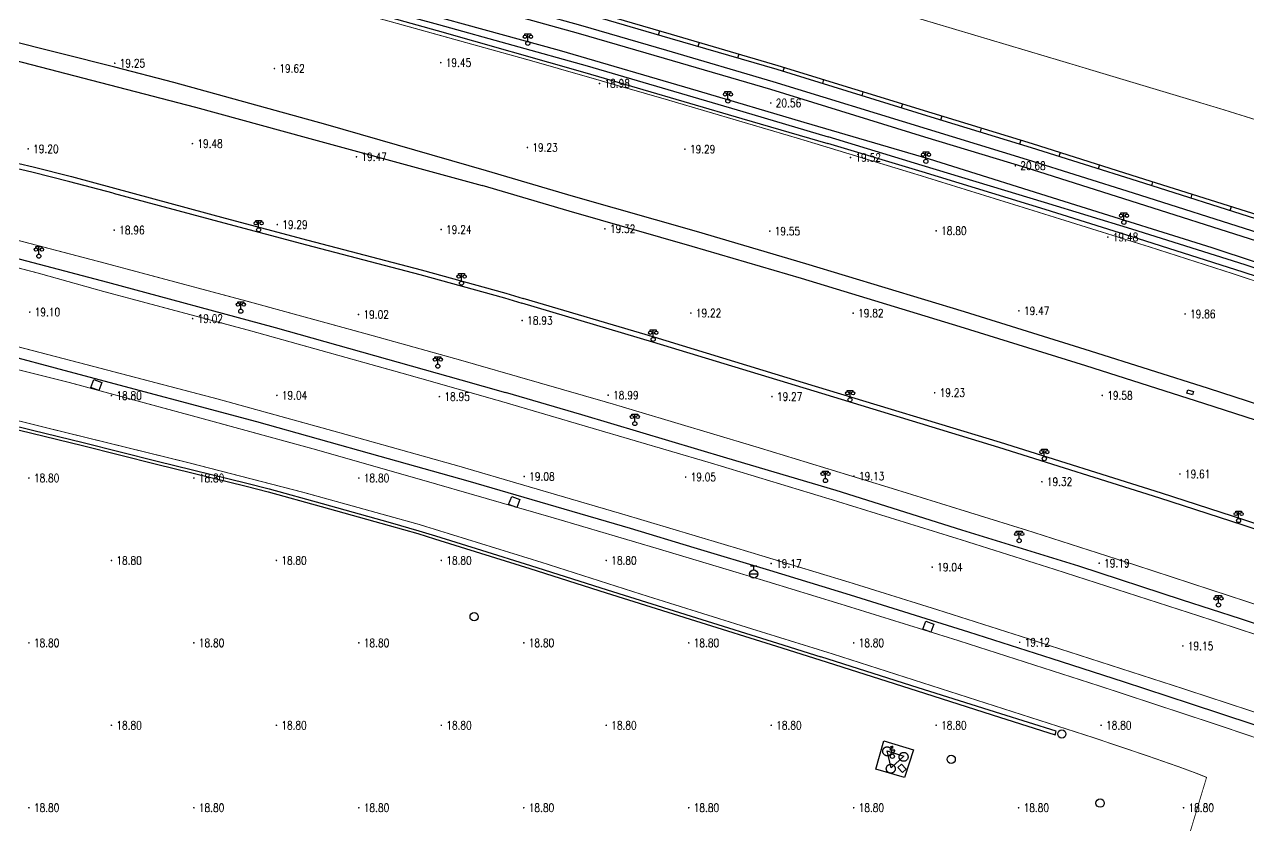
# Model space of a CAD drawing. Extents: x 404846 to 408477, y 3390929 to 3392894.
# Drawn here: x 406710.8 to 406859.2, y 3392052.2 to 3392149.4 of the extents above; entities that cross this region are included whole.
import ezdxf
from ezdxf.enums import TextEntityAlignment as Align

# ---------------------------------------------------------------- set-up
doc = ezdxf.new("R2010")
doc.units = 0
doc.header["$LTSCALE"] = 0.5
doc.layers.get('0').update_dxf_attribs({"linetype": 'CONTINUOUS'})
for name, color, linetype in [('DLDW', 11, 'CONTINUOUS'), ('DLSS', 4, 'CONTINUOUS'), ('DMTZ', 3, 'CONTINUOUS'), ('FZTZ', 7, 'CONTINUOUS'), ('GCD', 1, 'CONTINUOUS'), ('GXYZ', 2, 'CONTINUOUS'), ('JMD', 6, 'CONTINUOUS'), ('SXSS', 5, 'CONTINUOUS'), ('ZBTZ', 3, 'CONTINUOUS')]:
    doc.layers.add(name, color=color, linetype=linetype)
doc.styles.add('HZ', font='rs.shx', dxfattribs={"width": 0.8, "bigfont": 'hztxt.shx'})
doc.linetypes.add('10422', pattern='A,0.75,[150,AAA.SHX,S=0.5,R=0,X=0,Y=0.5],1.5,[177,AAA.SHX,S=1,R=0,X=0,Y=0.4],0.75', length=3)
doc.linetypes.add('1161', pattern='A,0,[149,AAA.SHX,S=0.15,R=0,X=0,Y=0],-1.6', length=1.6)
doc.linetypes.add('444', pattern='A,4.5,[145,AAA.SHX,S=1,R=0,X=0,Y=1],4.5,-0.5,[146,AAA.SHX,S=1,R=0,X=0,Y=0],-0.5', length=10)
doc.linetypes.add('732', pattern='A,9,-0.5,[162,AAA.SHX,S=1,R=0,X=0,Y=0],-0.5', length=10)

# ---------------------------------------------------------------- blocks, each defined once
blk = doc.blocks.new('gc097')
for p, q in [((-0.7, 2), (-0.7, 2.3)), ((-0.7, 2.3), (0.7, 2.3)), ((0, 0.5), (0, 2.3)), ((0.7, 2.3), (0.7, 2))]:
    blk.add_line(p, q)
for centre, radius in [((-0.7, 1.6), 0.4), ((0, 0), 0.5), ((0.73, 1.6), 0.4)]:
    blk.add_circle(centre, radius)
blk = doc.blocks.new('GC200')
at = {"linetype": 'Continuous', "const_width": 0.2, "flags": 128}
blk.add_lwpolyline([(-0.1, 0, 1), (0.1, 0, 1)], format="xyb", close=True, dxfattribs=at)
blk = doc.blocks.new('gc188')
blk.add_circle((0, 0), 1)
blk = doc.blocks.new('gc133')
for p, q in [((-1, 0), (1, 0)), ((-0.8, 2), (0.8, 2)), ((0, 1), (0, 2))]:
    blk.add_line(p, q)
blk.add_circle((0, 0), 1)
blk = doc.blocks.new('gc132')
at = {"linetype": 'Continuous'}
for points in [[(0, 2.5), (-0.58, 1.5)], [(0.58, 1.5), (-0.58, 1.5)], [(0, 2.5), (-0.52, 2.2)], [(0, 2.5), (0, 1.9)], [(0.58, 1.5), (0, 0.5)]]:
    blk.add_lwpolyline(points, dxfattribs=at)
blk.add_circle((0, 0), 0.5, dxfattribs=at)

msp = doc.modelspace()

# ---------------------------------------------------------------- linework, layer by layer
at = {"layer": 'DLDW', "linetype": 'Continuous', "elevation": 19.424, "flags": 128}
msp.add_lwpolyline([(406815.429, 3392061.284), (406817.433, 3392060.655), (406815.888, 3392059.222), (406815.429, 3392061.284)], close=True, dxfattribs=at)
at = {"layer": 'DLSS', "linetype": 'Continuous', "const_width": 0.1, "flags": 128}
for points, elevation in [([(406865.844, 3392116.363), (406857.03, 3392119.268), (406847.275, 3392122.405), (406832.809, 3392126.925), (406819.432, 3392131.079), (406804.947, 3392135.487), (406788.508, 3392140.343), (406772.176, 3392145.03), (406755.076, 3392149.786), (406732.487, 3392155.905)], 19.48), ([(406720.381, 3392117.019), (406712.485, 3392119.235), (406698.541, 3392122.882), (406686.781, 3392125.853), (406675.357, 3392128.579), (406665.443, 3392130.628), (406654.498, 3392132.709)], 19.072), ([(406695.837, 3392126.868), (406708.618, 3392123.584), (406720.287, 3392120.522)], 18.858), ([(406718.051, 3392108.212), (406709.873, 3392110.346), (406696.334, 3392113.921), (406684.678, 3392116.923), (406673.191, 3392119.582), (406663.673, 3392121.635), (406652.953, 3392123.613)], 19.072), ([(406720.287, 3392120.522), (406737.848, 3392115.82), (406752.691, 3392111.749), (406763.496, 3392108.736), (406782.043, 3392103.393), (406799.567, 3392098.148), (406815.951, 3392093.137), (406832.741, 3392087.924), (406845.248, 3392083.906), (406858.641, 3392079.519), (406874.206, 3392074.411)], 19.097), ([(406868.726, 3392072.563), (406853.606, 3392077.525), (406835.558, 3392083.349), (406824.507, 3392086.85), (406808.586, 3392091.788), (406794.225, 3392096.147), (406779.459, 3392100.485), (406768.644, 3392103.673), (406757.385, 3392106.878), (406738.088, 3392112.281), (406720.381, 3392117.019)], 19.009), ([(406684.651, 3392113.973), (406697.302, 3392110.698), (406716.164, 3392105.994)], 18.834), ([(406683.151, 3392107.965), (406695.754, 3392104.876), (406714.636, 3392100.191)], 18.834), ([(406718.051, 3392108.212), (406734.229, 3392103.972), (406748.717, 3392099.963), (406763.372, 3392095.853), (406770.665, 3392093.711), (406783.719, 3392089.888), (406797.569, 3392085.749), (406810.865, 3392081.723), (406821.554, 3392078.385), (406832.799, 3392074.798), (406850.825, 3392068.98), (406865.886, 3392064.038)], 19.05), ([(406716.164, 3392105.994), (406732.175, 3392101.651), (406746.026, 3392097.858), (406760.165, 3392093.816), (406775.232, 3392089.465), (406787.745, 3392085.764), (406800.752, 3392081.856), (406810.144, 3392078.976)], 18.721), ([(406714.636, 3392100.191), (406730.672, 3392096.246), (406744.581, 3392092.655), (406758.615, 3392088.761), (406773.548, 3392084.138), (406786.079, 3392080.127), (406798.94, 3392076.098), (406808.696, 3392073.073)], 18.683), ([(406810.144, 3392078.976), (406823.747, 3392074.749), (406841.302, 3392069.104), (406855.674, 3392064.365), (406867.833, 3392060.241), (406875.53, 3392057.681)], 18.923), ([(406840.454, 3392011.938), (406844.727, 3392026.248), (406850.511, 3392045.995), (406854.147, 3392058.062), (406852.872, 3392058.574), (406850.753, 3392059.355), (406847.022, 3392060.657), (406840.348, 3392062.908), (406808.696, 3392073.073)], 18.664)]:
    msp.add_lwpolyline(points, dxfattribs=dict(at, elevation=elevation))
at = {"layer": 'DMTZ', "linetype": '10422', "flags": 128}
for points, elevation in [([(406792.529, 3392141.298), (406775.691, 3392146.24), (406750.348, 3392153.232), (406733.599, 3392157.703)], 20.291), ([(406860.071, 3392120.567), (406854.841, 3392122.297), (406838.285, 3392127.474), (406820.537, 3392133.044), (406805.362, 3392137.496), (406792.529, 3392141.298)], 20.587)]:
    msp.add_lwpolyline(points, dxfattribs=dict(at, elevation=elevation))
for points, elevation in [([(406815.265, 3392061.743), (406815.311, 3392061.754), (406815.358, 3392061.761), (406815.405, 3392061.764), (406815.452, 3392061.763), (406815.499, 3392061.758), (406815.546, 3392061.749), (406815.591, 3392061.736), (406815.635, 3392061.719), (406815.678, 3392061.698), (406815.718, 3392061.673), (406815.756, 3392061.645), (406815.792, 3392061.614), (406815.825, 3392061.58), (406815.855, 3392061.543), (406815.881, 3392061.504), (406815.904, 3392061.462), (406815.923, 3392061.419), (406815.938, 3392061.374), (406815.949, 3392061.328), (406815.957, 3392061.281), (406815.96, 3392061.234), (406815.959, 3392061.187), (406815.954, 3392061.139), (406815.944, 3392061.093), (406815.931, 3392061.048), (406815.914, 3392061.003), (406815.893, 3392060.961), (406815.869, 3392060.92), (406815.841, 3392060.882), (406815.809, 3392060.847), (406815.775, 3392060.814), (406815.738, 3392060.784), (406815.699, 3392060.758), (406815.657, 3392060.735), (406815.614, 3392060.716), (406815.569, 3392060.701), (406815.523, 3392060.689), (406815.477, 3392060.682), (406815.429, 3392060.679), (406815.382, 3392060.68), (406815.335, 3392060.685), (406815.288, 3392060.694), (406815.243, 3392060.708), (406815.199, 3392060.725), (406815.156, 3392060.746), (406815.116, 3392060.77), (406815.078, 3392060.798), (406815.042, 3392060.829), (406815.009, 3392060.863), (406814.98, 3392060.9), (406814.953, 3392060.94), (406814.93, 3392060.981), (406814.911, 3392061.025), (406814.896, 3392061.069), (406814.885, 3392061.115), (406814.878, 3392061.162), (406814.874, 3392061.209), (406814.875, 3392061.257), (406814.881, 3392061.304), (406814.89, 3392061.35), (406814.903, 3392061.396), (406814.92, 3392061.44), (406814.941, 3392061.482), (406814.966, 3392061.523), (406814.993, 3392061.561), (406815.025, 3392061.597), (406815.059, 3392061.629), (406815.096, 3392061.659), (406815.135, 3392061.685), (406815.177, 3392061.708), (406815.22, 3392061.727), (406815.265, 3392061.743)], 19.36), ([(406817.257, 3392061.072), (406817.303, 3392061.084), (406817.35, 3392061.091), (406817.397, 3392061.094), (406817.444, 3392061.093), (406817.491, 3392061.088), (406817.538, 3392061.079), (406817.583, 3392061.065), (406817.627, 3392061.048), (406817.67, 3392061.027), (406817.71, 3392061.003), (406817.749, 3392060.975), (406817.784, 3392060.944), (406817.817, 3392060.91), (406817.847, 3392060.873), (406817.873, 3392060.833), (406817.896, 3392060.792), (406817.915, 3392060.748), (406817.93, 3392060.704), (406817.942, 3392060.658), (406817.949, 3392060.611), (406817.952, 3392060.564), (406817.951, 3392060.516), (406817.946, 3392060.469), (406817.937, 3392060.423), (406817.923, 3392060.377), (406817.906, 3392060.333), (406817.885, 3392060.291), (406817.861, 3392060.25), (406817.833, 3392060.212), (406817.802, 3392060.176), (406817.767, 3392060.144), (406817.731, 3392060.114), (406817.691, 3392060.088), (406817.65, 3392060.065), (406817.606, 3392060.046), (406817.562, 3392060.03), (406817.516, 3392060.019), (406817.469, 3392060.012), (406817.421, 3392060.009), (406817.374, 3392060.01), (406817.327, 3392060.015), (406817.281, 3392060.024), (406817.235, 3392060.037), (406817.191, 3392060.054), (406817.149, 3392060.075), (406817.108, 3392060.1), (406817.07, 3392060.128), (406817.034, 3392060.159), (406817.001, 3392060.193), (406816.972, 3392060.23), (406816.945, 3392060.269), (406816.923, 3392060.311), (406816.904, 3392060.354), (406816.888, 3392060.399), (406816.877, 3392060.445), (406816.87, 3392060.492), (406816.867, 3392060.539), (406816.868, 3392060.586), (406816.873, 3392060.634), (406816.882, 3392060.68), (406816.895, 3392060.725), (406816.912, 3392060.77), (406816.933, 3392060.812), (406816.958, 3392060.853), (406816.986, 3392060.891), (406817.017, 3392060.926), (406817.051, 3392060.959), (406817.088, 3392060.989), (406817.127, 3392061.015), (406817.169, 3392061.038), (406817.212, 3392061.057), (406817.257, 3392061.072)], 19.421), ([(406815.702, 3392059.637), (406815.748, 3392059.648), (406815.795, 3392059.655), (406815.842, 3392059.659), (406815.89, 3392059.658), (406815.937, 3392059.652), (406815.983, 3392059.643), (406816.029, 3392059.63), (406816.073, 3392059.613), (406816.115, 3392059.592), (406816.156, 3392059.567), (406816.194, 3392059.539), (406816.23, 3392059.508), (406816.262, 3392059.474), (406816.292, 3392059.437), (406816.318, 3392059.398), (406816.341, 3392059.356), (406816.36, 3392059.313), (406816.376, 3392059.268), (406816.387, 3392059.222), (406816.394, 3392059.175), (406816.397, 3392059.128), (406816.396, 3392059.081), (406816.391, 3392059.034), (406816.382, 3392058.987), (406816.369, 3392058.942), (406816.352, 3392058.898), (406816.331, 3392058.855), (406816.306, 3392058.815), (406816.278, 3392058.776), (406816.247, 3392058.741), (406816.213, 3392058.708), (406816.176, 3392058.678), (406816.136, 3392058.652), (406816.095, 3392058.629), (406816.052, 3392058.61), (406816.007, 3392058.595), (406815.961, 3392058.584), (406815.914, 3392058.576), (406815.867, 3392058.573), (406815.819, 3392058.574), (406815.772, 3392058.579), (406815.726, 3392058.589), (406815.68, 3392058.602), (406815.636, 3392058.619), (406815.594, 3392058.64), (406815.553, 3392058.664), (406815.515, 3392058.692), (406815.48, 3392058.724), (406815.447, 3392058.758), (406815.417, 3392058.795), (406815.391, 3392058.834), (406815.368, 3392058.875), (406815.349, 3392058.919), (406815.334, 3392058.964), (406815.322, 3392059.01), (406815.315, 3392059.056), (406815.312, 3392059.104), (406815.313, 3392059.151), (406815.318, 3392059.198), (406815.327, 3392059.245), (406815.34, 3392059.29), (406815.358, 3392059.334), (406815.379, 3392059.377), (406815.403, 3392059.417), (406815.431, 3392059.455), (406815.462, 3392059.491), (406815.496, 3392059.524), (406815.533, 3392059.553), (406815.573, 3392059.58), (406815.614, 3392059.603), (406815.657, 3392059.622), (406815.702, 3392059.637)], 19.502)]:
    msp.add_lwpolyline(points, close=True, dxfattribs=dict(at, elevation=elevation))
at = {"layer": 'FZTZ', "linetype": 'Continuous', "flags": 128}
for points, elevation in [([(406719.835, 3392105.002), (406718.856, 3392105.376), (406719.225, 3392106.342), (406720.204, 3392105.968), (406719.835, 3392105.002)], 18.983), ([(406852.448, 3392104.461), (406851.742, 3392104.68), (406851.871, 3392105.097), (406852.577, 3392104.878), (406852.448, 3392104.461)], 21.193), ([(406770.5, 3392090.813), (406769.52, 3392091.187), (406769.89, 3392092.153), (406770.869, 3392091.779), (406770.5, 3392090.813)], 18.983), ([(406820.724, 3392075.665), (406819.745, 3392076.04), (406820.114, 3392077.006), (406821.093, 3392076.632), (406820.724, 3392075.665)], 18.997), ([(406817.164, 3392059.684), (406817.726, 3392059.07), (406817.281, 3392058.662), (406816.719, 3392059.276), (406817.164, 3392059.684)], 20.809)]:
    msp.add_lwpolyline(points, close=True, dxfattribs=dict(at, elevation=elevation))
at = {"layer": 'GXYZ', "linetype": '732', "flags": 128}
for points, elevation in [([(406845.294, 3392128.924), (406832.445, 3392132.988), (406820.294, 3392136.7), (406801.612, 3392142.461), (406788.699, 3392146.238), (406778.282, 3392149.279), (406763.37, 3392153.443), (406734.338, 3392161.185)], 20.937), ([(406950.716, 3392092.108), (406937.276, 3392096.922), (406915.702, 3392104.489), (406894.797, 3392111.599), (406875.782, 3392118.061), (406860.231, 3392123.125), (406844.991, 3392127.971), (406832.148, 3392132.033), (406820.001, 3392135.744), (406801.331, 3392141.502), (406788.418, 3392145.278), (406778.007, 3392148.317), (406763.104, 3392152.479), (406734.046, 3392160.113)], 20.939), ([(406951.053, 3392093.049), (406937.611, 3392097.864), (406916.029, 3392105.434), (406895.119, 3392112.546), (406876.097, 3392119.01), (406860.537, 3392124.077), (406845.294, 3392128.924)], 20.941)]:
    msp.add_lwpolyline(points, dxfattribs=dict(at, elevation=elevation))
at = {"layer": 'JMD', "linetype": '444', "flags": 128}
for points, elevation in [([(406717.434, 3392106.958), (406706.527, 3392109.841), (406689.174, 3392114.428), (406677.714, 3392117.265), (406662.289, 3392120.491), (406650.681, 3392122.793)], 21.995), ([(406810.965, 3392080.153), (406801.18, 3392083.157), (406792.028, 3392085.919), (406784.305, 3392088.242), (406775.269, 3392090.868), (406764.596, 3392093.984), (406753.942, 3392096.992), (406738.993, 3392101.186), (406717.434, 3392106.958)], 21.881), ([(406871.398, 3392060.608), (406867.286, 3392061.995), (406859.795, 3392064.48), (406852.198, 3392067.003), (406844.092, 3392069.672), (406835.423, 3392072.441), (406825.332, 3392075.666), (406810.965, 3392080.153)], 21.962)]:
    msp.add_lwpolyline(points, dxfattribs=dict(at, elevation=elevation))
at = {"layer": 'SXSS', "linetype": 'Continuous'}
for p, q in [((406787.811, 3392148.601), (406787.671, 3392148.121)), ((406792.611, 3392147.202), (406792.471, 3392146.722)), ((406797.412, 3392145.803), (406797.272, 3392145.323)), ((406802.928, 3392144.184), (406802.781, 3392143.706)), ((406807.706, 3392142.71), (406807.559, 3392142.233)), ((406812.484, 3392141.237), (406812.337, 3392140.759)), ((406817.262, 3392139.763), (406817.115, 3392139.285)), ((406822.041, 3392138.293), (406821.895, 3392137.814)), ((406826.823, 3392136.832), (406826.677, 3392136.354)), ((406831.605, 3392135.371), (406831.459, 3392134.893)), ((406836.376, 3392133.877), (406836.225, 3392133.4)), ((406841.143, 3392132.368), (406840.992, 3392131.891)), ((406847.604, 3392130.32), (406847.453, 3392129.844)), ((406852.369, 3392128.805), (406852.218, 3392128.329)), ((406857.134, 3392127.29), (406856.982, 3392126.813))]:
    msp.add_line(p, q, dxfattribs=at)
at = {"layer": 'SXSS', "linetype": '10422', "flags": 128}
for points, elevation in [([(406802.072, 3392143.925), (406789.124, 3392147.697), (406778.7, 3392150.741), (406763.775, 3392154.909), (406747.205, 3392159.429), (406735.859, 3392162.569)], 23.052), ([(406845.759, 3392130.382), (406832.901, 3392134.453), (406820.744, 3392138.166), (406802.065, 3392143.927)], 23.12), ([(406951.584, 3392094.474), (406938.123, 3392099.307), (406916.529, 3392106.881), (406895.611, 3392113.995), (406876.58, 3392120.463), (406861.006, 3392125.534), (406845.758, 3392130.383)], 23.277)]:
    msp.add_lwpolyline(points, dxfattribs=dict(at, elevation=elevation))
at = {"layer": 'SXSS', "color": 7, "linetype": 'Continuous', "flags": 128}
for points, elevation in [([(406802.212, 3392144.405), (406789.264, 3392148.177), (406778.837, 3392151.222), (406763.908, 3392155.391), (406747.337, 3392159.911), (406735.992, 3392163.051)], 23.052), ([(406845.91, 3392130.859), (406833.049, 3392134.93), (406820.891, 3392138.644), (406802.212, 3392144.405)], 23.12), ([(406951.753, 3392094.945), (406938.29, 3392099.778), (406916.692, 3392107.354), (406895.772, 3392114.468), (406876.738, 3392120.937), (406861.159, 3392126.01), (406845.91, 3392130.859)], 23.277)]:
    msp.add_lwpolyline(points, dxfattribs=dict(at, elevation=elevation))
at = {"layer": 'SXSS', "linetype": 'Continuous', "flags": 128}
for points, elevation in [([(406732.41, 3392156.611), (406742.439, 3392153.855), (406760.836, 3392148.676), (406778.774, 3392143.596), (406797.808, 3392138.004), (406808.232, 3392134.976)], 19.054), ([(406732.582, 3392157.269), (406742.54, 3392154.462), (406761.002, 3392149.401), (406779.036, 3392144.394), (406797.899, 3392138.826), (406808.277, 3392135.757)], 19.119), ([(406858.822, 3392120.238), (406845.063, 3392124.561), (406834.494, 3392127.819), (406819.658, 3392132.303), (406808.277, 3392135.757)], 19.473), ([(406858.572, 3392119.367), (406845.016, 3392123.684), (406834.567, 3392126.966), (406819.672, 3392131.513), (406808.232, 3392134.976)], 19.397), ([(406935.989, 3392093.105), (406926.925, 3392096.335), (406910.636, 3392102.05), (406896.299, 3392106.994), (406883.057, 3392111.4), (406870.222, 3392115.571), (406858.572, 3392119.367)], 19.577), ([(406936.228, 3392093.775), (406927.162, 3392097.005), (406910.87, 3392102.722), (406896.527, 3392107.668), (406883.28, 3392112.076), (406870.4, 3392116.388), (406858.822, 3392120.238)], 19.587), ([(406636.652, 3392116.679), (406641.487, 3392116.116), (406651.213, 3392114.342), (406662.634, 3392111.709), (406685.943, 3392106.084), (406711.693, 3392099.836)], 18.628), ([(406636.704, 3392117.174), (406641.511, 3392116.622), (406651.305, 3392114.786), (406662.738, 3392112.149), (406686.05, 3392106.524), (406711.784, 3392100.203)], 18.628), ([(406711.693, 3392099.836), (406717.856, 3392098.317), (406726.822, 3392096.05), (406737.679, 3392093.395), (406740.38, 3392092.7), (406746.804, 3392090.917), (406755.038, 3392088.601), (406758.505, 3392087.63), (406760.545, 3392086.996), (406766.111, 3392085.263), (406772.075, 3392083.414), (406781.363, 3392080.46), (406792.176, 3392077.044), (406801.986, 3392073.988), (406807.253, 3392072.319)], 18.49), ([(406711.784, 3392100.203), (406717.948, 3392098.684), (406726.914, 3392096.418), (406737.771, 3392093.762), (406740.478, 3392093.066), (406746.906, 3392091.282), (406755.14, 3392088.965), (406758.612, 3392087.993), (406760.658, 3392087.358), (406766.223, 3392085.625), (406772.188, 3392083.776), (406781.477, 3392080.821), (406792.29, 3392077.405), (406802.1, 3392074.349), (406807.368, 3392072.68)], 18.49), ([(406807.253, 3392072.319), (406819.057, 3392068.545), (406829.047, 3392065.361), (406835.795, 3392063.242), (406835.927, 3392063.659), (406829.179, 3392065.779), (406819.17, 3392068.942), (406807.368, 3392072.68)], 18.607)]:
    msp.add_lwpolyline(points, dxfattribs=dict(at, elevation=elevation))
at = {"layer": 'SXSS', "linetype": 'Continuous', "const_width": 0.1, "elevation": 15.463, "flags": 128}
msp.add_lwpolyline([(406956.063, 3392105.06), (406937.289, 3392111.862), (406913.108, 3392120.709), (406880.539, 3392131.458), (406855.992, 3392139.13), (406837.774, 3392144.603), (406810.812, 3392152.646)], dxfattribs=at)
at = {"layer": 'ZBTZ', "linetype": '1161', "flags": 128}
for points, elevation in [([(406728.926, 3392142.346), (406721.753, 3392144.226), (406701.625, 3392149.287)], 19.215), ([(406701.178, 3392147.275), (406731.565, 3392139.387)], 19.447), ([(406721.568, 3392128.942), (406716.333, 3392130.311), (406711.701, 3392131.467), (406703.005, 3392133.512), (406691.358, 3392136.264), (406685.711, 3392137.56), (406676.835, 3392139.447), (406668.81, 3392141.144), (406668.949, 3392141.802), (406676.975, 3392140.104), (406685.856, 3392138.217), (406691.51, 3392136.918), (406703.159, 3392134.166), (406711.859, 3392132.12), (406716.504, 3392130.962), (406721.726, 3392129.529)], 19.324), ([(406766.856, 3392131.665), (406747.347, 3392137.265), (406728.926, 3392142.346)], 18.961), ([(406610.19, 3392140.791), (406614.221, 3392139.928), (406617.403, 3392139.478), (406631.088, 3392137.517), (406648.772, 3392134.83), (406654.679, 3392133.844), (406658.823, 3392133.004), (406667.831, 3392131.275), (406678.206, 3392128.978), (406685.352, 3392127.325), (406703.504, 3392122.72), (406720.887, 3392118.13)], 19.109), ([(406731.565, 3392139.387), (406744.973, 3392135.672), (406766.327, 3392129.873)], 19.187), ([(406854.37, 3392105.223), (406840.065, 3392109.762), (406824.802, 3392114.524), (406805.548, 3392120.376), (406792.314, 3392124.274), (406777.388, 3392128.554), (406766.856, 3392131.665)], 19.458), ([(406721.726, 3392129.529), (406735.13, 3392125.909), (406745.16, 3392123.245), (406758.903, 3392119.644), (406769.178, 3392116.82), (406771.279, 3392116.166)], 19.198), ([(406853.793, 3392103.438), (406839.503, 3392107.98), (406824.252, 3392112.739), (406805.013, 3392118.587), (406791.793, 3392122.48), (406776.866, 3392126.76), (406766.327, 3392129.873)], 19.458), ([(406721.568, 3392128.942), (406734.973, 3392125.321), (406745.004, 3392122.657), (406758.745, 3392119.057), (406769.006, 3392116.236), (406771.104, 3392115.577)], 19.198), ([(406720.887, 3392118.13), (406741.205, 3392112.655), (406763.704, 3392106.274), (406769.14, 3392104.747)], 19.01), ([(406848.662, 3392092.546), (406829.156, 3392098.676), (406806.744, 3392105.489), (406787.163, 3392111.468), (406771.279, 3392116.166)], 19.379), ([(406848.467, 3392091.947), (406828.975, 3392098.089), (406806.565, 3392104.901), (406786.986, 3392110.88), (406771.104, 3392115.577)], 19.379), ([(406851.234, 3392079.558), (406838.647, 3392083.676), (406824.489, 3392088.046), (406809.221, 3392092.85), (406795.972, 3392096.803), (406778.393, 3392102.031), (406769.14, 3392104.747)], 19.189), ([(406939.074, 3392076.24), (406929.094, 3392079.726), (406914.037, 3392085.115), (406899.533, 3392090.135), (406883.86, 3392095.484), (406867.058, 3392101.118), (406854.37, 3392105.223)], 19.877), ([(406938.416, 3392074.425), (406928.468, 3392077.957), (406913.414, 3392083.345), (406898.923, 3392088.361), (406883.259, 3392093.707), (406866.471, 3392099.336), (406853.793, 3392103.438)], 19.858), ([(406913.81, 3392070.482), (406906.621, 3392073.041), (406899.823, 3392075.394), (406884.676, 3392080.606), (406872.872, 3392084.595), (406858.78, 3392089.25), (406848.662, 3392092.546)], 19.537), ([(406913.601, 3392069.895), (406906.412, 3392072.447), (406899.618, 3392074.798), (406884.473, 3392080.01), (406872.673, 3392083.998), (406858.584, 3392088.651), (406848.467, 3392091.947)], 19.537), ([(406924.112, 3392054.651), (406916.231, 3392057.437), (406906.106, 3392061.024), (406893.1, 3392065.549), (406879.242, 3392070.251), (406870.175, 3392073.354), (406870.346, 3392073.78), (406868.706, 3392074.327), (406868.557, 3392073.873), (406858.244, 3392077.298), (406851.234, 3392079.558)], 19.111)]:
    msp.add_lwpolyline(points, dxfattribs=dict(at, elevation=elevation))
at = {"layer": 'ZBTZ', "linetype": '1161', "elevation": 18.989, "flags": 128}
msp.add_lwpolyline([(406817.522, 3392058.03), (406814.038, 3392059.066), (406815.031, 3392062.491), (406818.629, 3392061.389), (406817.522, 3392058.03)], close=True, dxfattribs=at)

# ---------------------------------------------------------------- block references
at = {"layer": 'DLDW', "linetype": 'Continuous', "xscale": 0.5, "yscale": 0.5}
for name, p in [('gc097', (406771.848, 3392147.122, 19.121)), ('gc097', (406796.104, 3392140.12, 19.023)), ('gc097', (406820.112, 3392132.807, 19.777)), ('gc097', (406844.119, 3392125.398, 19.977)), ('gc097', (406739.208, 3392124.488, 19.246)), ('gc097', (406712.556, 3392121.299, 19.079)), ('gc097', (406763.808, 3392118.024, 19.124)), ('gc097', (406737.043, 3392114.617, 19.053)), ('gc097', (406787.046, 3392111.195, 19.197)), ('gc097', (406760.933, 3392107.949, 18.891)), ('gc097', (406810.918, 3392103.868, 19.357)), ('gc097', (406784.819, 3392100.985, 19.013)), ('gc097', (406834.469, 3392096.733, 19.409)), ('gc097', (406807.932, 3392094.072, 19.12)), ('gc097', (406858.026, 3392089.216, 19.484)), ('gc097', (406831.426, 3392086.787, 19.081)), ('gc097', (406855.588, 3392078.969, 19.113)), ('gc132', (406816.045, 3392060.611))]:
    msp.add_blockref(name, p, dxfattribs=at)
at = {"layer": 'GCD', "linetype": 'Continuous'}
ref = msp.add_blockref('GC200', (406721.761, 3392144.701, 19.251), dxfattribs=dict(at, xscale=0.5, yscale=0.5, zscale=0.5))
ref.add_attrib('height', '19.25', dxfattribs={"linetype": 'Continuous', "height": 1, "style": 'HZ', "width": 0.8}).set_placement((406722.361, 3392144.701, 19.251), align=Align.MIDDLE_LEFT)
ref = msp.add_blockref('GC200', (406741.115, 3392144.059, 19.621), dxfattribs=dict(at, xscale=0.5, yscale=0.5, zscale=0.5))
ref.add_attrib('height', '19.62', dxfattribs={"linetype": 'Continuous', "height": 1, "style": 'HZ', "width": 0.8}).set_placement((406741.715, 3392144.059, 19.621), align=Align.MIDDLE_LEFT)
ref = msp.add_blockref('GC200', (406761.295, 3392144.774, 19.45), dxfattribs=dict(at, xscale=0.5, yscale=0.5, zscale=0.5))
ref.add_attrib('height', '19.45', dxfattribs={"linetype": 'Continuous', "height": 1, "style": 'HZ', "width": 0.8}).set_placement((406761.895, 3392144.774, 19.45), align=Align.MIDDLE_LEFT)
ref = msp.add_blockref('GC200', (406780.539, 3392142.252, 18.975), dxfattribs=dict(at, xscale=0.5, yscale=0.5, zscale=0.5))
ref.add_attrib('height', '18.98', dxfattribs={"linetype": 'Continuous', "height": 1, "style": 'HZ', "width": 0.8}).set_placement((406781.139, 3392142.252, 18.975), align=Align.MIDDLE_LEFT)
ref = msp.add_blockref('GC200', (406801.307, 3392139.877, 20.557), dxfattribs=dict(at, xscale=0.5, yscale=0.5, zscale=0.5))
ref.add_attrib('height', '20.56', dxfattribs={"linetype": 'Continuous', "height": 1, "style": 'HZ', "width": 0.8}).set_placement((406801.907, 3392139.877, 20.557), align=Align.MIDDLE_LEFT)
ref = msp.add_blockref('GC200', (406731.176, 3392134.948, 19.483), dxfattribs=dict(at, xscale=0.5, yscale=0.5, zscale=0.5))
ref.add_attrib('height', '19.48', dxfattribs={"linetype": 'Continuous', "height": 1, "style": 'HZ', "width": 0.8}).set_placement((406731.776, 3392134.948, 19.483), align=Align.MIDDLE_LEFT)
ref = msp.add_blockref('GC200', (406711.267, 3392134.308, 19.195), dxfattribs=dict(at, xscale=0.5, yscale=0.5, zscale=0.5))
ref.add_attrib('height', '19.20', dxfattribs={"linetype": 'Continuous', "height": 1, "style": 'HZ', "width": 0.8}).set_placement((406711.867, 3392134.308, 19.195), align=Align.MIDDLE_LEFT)
ref = msp.add_blockref('GC200', (406751.063, 3392133.347, 19.467), dxfattribs=dict(at, xscale=0.5, yscale=0.5, zscale=0.5))
ref.add_attrib('height', '19.47', dxfattribs={"linetype": 'Continuous', "height": 1, "style": 'HZ', "width": 0.8}).set_placement((406751.663, 3392133.347, 19.467), align=Align.MIDDLE_LEFT)
ref = msp.add_blockref('GC200', (406771.791, 3392134.479, 19.233), dxfattribs=dict(at, xscale=0.5, yscale=0.5, zscale=0.5))
ref.add_attrib('height', '19.23', dxfattribs={"linetype": 'Continuous', "height": 1, "style": 'HZ', "width": 0.8}).set_placement((406772.391, 3392134.479, 19.233), align=Align.MIDDLE_LEFT)
ref = msp.add_blockref('GC200', (406790.898, 3392134.277, 19.286), dxfattribs=dict(at, xscale=0.5, yscale=0.5, zscale=0.5))
ref.add_attrib('height', '19.29', dxfattribs={"linetype": 'Continuous', "height": 1, "style": 'HZ', "width": 0.8}).set_placement((406791.498, 3392134.277, 19.286), align=Align.MIDDLE_LEFT)
ref = msp.add_blockref('GC200', (406810.973, 3392133.264, 19.515), dxfattribs=dict(at, xscale=0.5, yscale=0.5, zscale=0.5))
ref.add_attrib('height', '19.52', dxfattribs={"linetype": 'Continuous', "height": 1, "style": 'HZ', "width": 0.8}).set_placement((406811.573, 3392133.264, 19.515), align=Align.MIDDLE_LEFT)
ref = msp.add_blockref('GC200', (406830.957, 3392132.261, 20.681), dxfattribs=dict(at, xscale=0.5, yscale=0.5, zscale=0.5))
ref.add_attrib('height', '20.68', dxfattribs={"linetype": 'Continuous', "height": 1, "style": 'HZ', "width": 0.8}).set_placement((406831.557, 3392132.261, 20.681), align=Align.MIDDLE_LEFT)
ref = msp.add_blockref('GC200', (406721.697, 3392124.458, 18.955), dxfattribs=dict(at, xscale=0.5, yscale=0.5, zscale=0.5))
ref.add_attrib('height', '18.96', dxfattribs={"linetype": 'Continuous', "height": 1, "style": 'HZ', "width": 0.8}).set_placement((406722.297, 3392124.458, 18.955), align=Align.MIDDLE_LEFT)
ref = msp.add_blockref('GC200', (406741.47, 3392125.126, 19.294), dxfattribs=dict(at, xscale=0.5, yscale=0.5, zscale=0.5))
ref.add_attrib('height', '19.29', dxfattribs={"linetype": 'Continuous', "height": 1, "style": 'HZ', "width": 0.8}).set_placement((406742.07, 3392125.126, 19.294), align=Align.MIDDLE_LEFT)
ref = msp.add_blockref('GC200', (406761.334, 3392124.523, 19.24), dxfattribs=dict(at, xscale=0.5, yscale=0.5, zscale=0.5))
ref.add_attrib('height', '19.24', dxfattribs={"linetype": 'Continuous', "height": 1, "style": 'HZ', "width": 0.8}).set_placement((406761.934, 3392124.523, 19.24), align=Align.MIDDLE_LEFT)
ref = msp.add_blockref('GC200', (406781.198, 3392124.613, 19.317), dxfattribs=dict(at, xscale=0.5, yscale=0.5, zscale=0.5))
ref.add_attrib('height', '19.32', dxfattribs={"linetype": 'Continuous', "height": 1, "style": 'HZ', "width": 0.8}).set_placement((406781.798, 3392124.613, 19.317), align=Align.MIDDLE_LEFT)
ref = msp.add_blockref('GC200', (406801.179, 3392124.331, 19.55), dxfattribs=dict(at, xscale=0.5, yscale=0.5, zscale=0.5))
ref.add_attrib('height', '19.55', dxfattribs={"linetype": 'Continuous', "height": 1, "style": 'HZ', "width": 0.8}).set_placement((406801.779, 3392124.331, 19.55), align=Align.MIDDLE_LEFT)
ref = msp.add_blockref('GC200', (406821.358, 3392124.379, 18.8), dxfattribs=dict(at, xscale=0.5, yscale=0.5, zscale=0.5))
ref.add_attrib('height', '18.80', dxfattribs={"linetype": 'Continuous', "height": 1, "style": 'HZ', "width": 0.8}).set_placement((406821.958, 3392124.379, 18.8), align=Align.MIDDLE_LEFT)
ref = msp.add_blockref('GC200', (406842.175, 3392123.615, 19.483), dxfattribs=dict(at, xscale=0.5, yscale=0.5, zscale=0.5))
ref.add_attrib('height', '19.48', dxfattribs={"linetype": 'Continuous', "height": 1, "style": 'HZ', "width": 0.8}).set_placement((406842.775, 3392123.615, 19.483), align=Align.MIDDLE_LEFT)
ref = msp.add_blockref('GC200', (406711.459, 3392114.514, 19.1), dxfattribs=dict(at, xscale=0.5, yscale=0.5, zscale=0.5))
ref.add_attrib('height', '19.10', dxfattribs={"linetype": 'Continuous', "height": 1, "style": 'HZ', "width": 0.8}).set_placement((406712.059, 3392114.514, 19.1), align=Align.MIDDLE_LEFT)
ref = msp.add_blockref('GC200', (406751.317, 3392114.219, 19.02), dxfattribs=dict(at, xscale=0.5, yscale=0.5, zscale=0.5))
ref.add_attrib('height', '19.02', dxfattribs={"linetype": 'Continuous', "height": 1, "style": 'HZ', "width": 0.8}).set_placement((406751.917, 3392114.219, 19.02), align=Align.MIDDLE_LEFT)
ref = msp.add_blockref('GC200', (406791.617, 3392114.393, 19.215), dxfattribs=dict(at, xscale=0.5, yscale=0.5, zscale=0.5))
ref.add_attrib('height', '19.22', dxfattribs={"linetype": 'Continuous', "height": 1, "style": 'HZ', "width": 0.8}).set_placement((406792.217, 3392114.393, 19.215), align=Align.MIDDLE_LEFT)
ref = msp.add_blockref('GC200', (406811.294, 3392114.384, 19.821), dxfattribs=dict(at, xscale=0.5, yscale=0.5, zscale=0.5))
ref.add_attrib('height', '19.82', dxfattribs={"linetype": 'Continuous', "height": 1, "style": 'HZ', "width": 0.8}).set_placement((406811.894, 3392114.384, 19.821), align=Align.MIDDLE_LEFT)
ref = msp.add_blockref('GC200', (406831.397, 3392114.664, 19.467), dxfattribs=dict(at, xscale=0.5, yscale=0.5, zscale=0.5))
ref.add_attrib('height', '19.47', dxfattribs={"linetype": 'Continuous', "height": 1, "style": 'HZ', "width": 0.8}).set_placement((406831.997, 3392114.664, 19.467), align=Align.MIDDLE_LEFT)
ref = msp.add_blockref('GC200', (406851.542, 3392114.282, 19.857), dxfattribs=dict(at, xscale=0.5, yscale=0.5, zscale=0.5))
ref.add_attrib('height', '19.86', dxfattribs={"linetype": 'Continuous', "height": 1, "style": 'HZ', "width": 0.8}).set_placement((406852.142, 3392114.282, 19.857), align=Align.MIDDLE_LEFT)
ref = msp.add_blockref('GC200', (406731.206, 3392113.72, 19.023), dxfattribs=dict(at, xscale=0.5, yscale=0.5, zscale=0.5))
ref.add_attrib('height', '19.02', dxfattribs={"linetype": 'Continuous', "height": 1, "style": 'HZ', "width": 0.8}).set_placement((406731.806, 3392113.72, 19.023), align=Align.MIDDLE_LEFT)
ref = msp.add_blockref('GC200', (406771.167, 3392113.487, 18.927), dxfattribs=dict(at, xscale=0.5, yscale=0.5, zscale=0.5))
ref.add_attrib('height', '18.93', dxfattribs={"linetype": 'Continuous', "height": 1, "style": 'HZ', "width": 0.8}).set_placement((406771.767, 3392113.487, 18.927), align=Align.MIDDLE_LEFT)
ref = msp.add_blockref('GC200', (406721.358, 3392104.379, 18.8), dxfattribs=dict(at, xscale=0.5, yscale=0.5, zscale=0.5))
ref.add_attrib('height', '18.80', dxfattribs={"linetype": 'Continuous', "height": 1, "style": 'HZ', "width": 0.8}).set_placement((406721.958, 3392104.379, 18.8), align=Align.MIDDLE_LEFT)
ref = msp.add_blockref('GC200', (406741.418, 3392104.409, 19.04), dxfattribs=dict(at, xscale=0.5, yscale=0.5, zscale=0.5))
ref.add_attrib('height', '19.04', dxfattribs={"linetype": 'Continuous', "height": 1, "style": 'HZ', "width": 0.8}).set_placement((406742.018, 3392104.409, 19.04), align=Align.MIDDLE_LEFT)
ref = msp.add_blockref('GC200', (406761.129, 3392104.256, 18.95), dxfattribs=dict(at, xscale=0.5, yscale=0.5, zscale=0.5))
ref.add_attrib('height', '18.95', dxfattribs={"linetype": 'Continuous', "height": 1, "style": 'HZ', "width": 0.8}).set_placement((406761.729, 3392104.256, 18.95), align=Align.MIDDLE_LEFT)
ref = msp.add_blockref('GC200', (406781.585, 3392104.434, 18.99), dxfattribs=dict(at, xscale=0.5, yscale=0.5, zscale=0.5))
ref.add_attrib('height', '18.99', dxfattribs={"linetype": 'Continuous', "height": 1, "style": 'HZ', "width": 0.8}).set_placement((406782.185, 3392104.434, 18.99), align=Align.MIDDLE_LEFT)
ref = msp.add_blockref('GC200', (406801.451, 3392104.26, 19.267), dxfattribs=dict(at, xscale=0.5, yscale=0.5, zscale=0.5))
ref.add_attrib('height', '19.27', dxfattribs={"linetype": 'Continuous', "height": 1, "style": 'HZ', "width": 0.8}).set_placement((406802.051, 3392104.26, 19.267), align=Align.MIDDLE_LEFT)
ref = msp.add_blockref('GC200', (406821.178, 3392104.73, 19.229), dxfattribs=dict(at, xscale=0.5, yscale=0.5, zscale=0.5))
ref.add_attrib('height', '19.23', dxfattribs={"linetype": 'Continuous', "height": 1, "style": 'HZ', "width": 0.8}).set_placement((406821.778, 3392104.73, 19.229), align=Align.MIDDLE_LEFT)
ref = msp.add_blockref('GC200', (406841.499, 3392104.401, 19.58), dxfattribs=dict(at, xscale=0.5, yscale=0.5, zscale=0.5))
ref.add_attrib('height', '19.58', dxfattribs={"linetype": 'Continuous', "height": 1, "style": 'HZ', "width": 0.8}).set_placement((406842.099, 3392104.401, 19.58), align=Align.MIDDLE_LEFT)
ref = msp.add_blockref('GC200', (406771.413, 3392094.562, 19.08), dxfattribs=dict(at, xscale=0.5, yscale=0.5, zscale=0.5))
ref.add_attrib('height', '19.08', dxfattribs={"linetype": 'Continuous', "height": 1, "style": 'HZ', "width": 0.8}).set_placement((406772.013, 3392094.562, 19.08), align=Align.MIDDLE_LEFT)
ref = msp.add_blockref('GC200', (406811.39, 3392094.605, 19.13), dxfattribs=dict(at, xscale=0.5, yscale=0.5, zscale=0.5))
ref.add_attrib('height', '19.13', dxfattribs={"linetype": 'Continuous', "height": 1, "style": 'HZ', "width": 0.8}).set_placement((406811.99, 3392094.605, 19.13), align=Align.MIDDLE_LEFT)
ref = msp.add_blockref('GC200', (406850.915, 3392094.866, 19.611), dxfattribs=dict(at, xscale=0.5, yscale=0.5, zscale=0.5))
ref.add_attrib('height', '19.61', dxfattribs={"linetype": 'Continuous', "height": 1, "style": 'HZ', "width": 0.8}).set_placement((406851.515, 3392094.866, 19.611), align=Align.MIDDLE_LEFT)
ref = msp.add_blockref('GC200', (406711.358, 3392094.379, 18.8), dxfattribs=dict(at, xscale=0.5, yscale=0.5, zscale=0.5))
ref.add_attrib('height', '18.80', dxfattribs={"linetype": 'Continuous', "height": 1, "style": 'HZ', "width": 0.8}).set_placement((406711.958, 3392094.379, 18.8), align=Align.MIDDLE_LEFT)
ref = msp.add_blockref('GC200', (406731.358, 3392094.379, 18.8), dxfattribs=dict(at, xscale=0.5, yscale=0.5, zscale=0.5))
ref.add_attrib('height', '18.80', dxfattribs={"linetype": 'Continuous', "height": 1, "style": 'HZ', "width": 0.8}).set_placement((406731.958, 3392094.379, 18.8), align=Align.MIDDLE_LEFT)
ref = msp.add_blockref('GC200', (406751.358, 3392094.379, 18.8), dxfattribs=dict(at, xscale=0.5, yscale=0.5, zscale=0.5))
ref.add_attrib('height', '18.80', dxfattribs={"linetype": 'Continuous', "height": 1, "style": 'HZ', "width": 0.8}).set_placement((406751.958, 3392094.379, 18.8), align=Align.MIDDLE_LEFT)
ref = msp.add_blockref('GC200', (406790.984, 3392094.5, 19.05), dxfattribs=dict(at, xscale=0.5, yscale=0.5, zscale=0.5))
ref.add_attrib('height', '19.05', dxfattribs={"linetype": 'Continuous', "height": 1, "style": 'HZ', "width": 0.8}).set_placement((406791.584, 3392094.5, 19.05), align=Align.MIDDLE_LEFT)
ref = msp.add_blockref('GC200', (406834.179, 3392093.924, 19.317), dxfattribs=dict(at, xscale=0.5, yscale=0.5, zscale=0.5))
ref.add_attrib('height', '19.32', dxfattribs={"linetype": 'Continuous', "height": 1, "style": 'HZ', "width": 0.8}).set_placement((406834.779, 3392093.924, 19.317), align=Align.MIDDLE_LEFT)
ref = msp.add_blockref('GC200', (406721.358, 3392084.379, 18.8), dxfattribs=dict(at, xscale=0.5, yscale=0.5, zscale=0.5))
ref.add_attrib('height', '18.80', dxfattribs={"linetype": 'Continuous', "height": 1, "style": 'HZ', "width": 0.8}).set_placement((406721.958, 3392084.379, 18.8), align=Align.MIDDLE_LEFT)
ref = msp.add_blockref('GC200', (406741.358, 3392084.379, 18.8), dxfattribs=dict(at, xscale=0.5, yscale=0.5, zscale=0.5))
ref.add_attrib('height', '18.80', dxfattribs={"linetype": 'Continuous', "height": 1, "style": 'HZ', "width": 0.8}).set_placement((406741.958, 3392084.379, 18.8), align=Align.MIDDLE_LEFT)
ref = msp.add_blockref('GC200', (406761.358, 3392084.379, 18.8), dxfattribs=dict(at, xscale=0.5, yscale=0.5, zscale=0.5))
ref.add_attrib('height', '18.80', dxfattribs={"linetype": 'Continuous', "height": 1, "style": 'HZ', "width": 0.8}).set_placement((406761.958, 3392084.379, 18.8), align=Align.MIDDLE_LEFT)
ref = msp.add_blockref('GC200', (406781.358, 3392084.379, 18.8), dxfattribs=dict(at, xscale=0.5, yscale=0.5, zscale=0.5))
ref.add_attrib('height', '18.80', dxfattribs={"linetype": 'Continuous', "height": 1, "style": 'HZ', "width": 0.8}).set_placement((406781.958, 3392084.379, 18.8), align=Align.MIDDLE_LEFT)
ref = msp.add_blockref('GC200', (406801.349, 3392084.001, 19.171), dxfattribs=dict(at, xscale=0.5, yscale=0.5, zscale=0.5))
ref.add_attrib('height', '19.17', dxfattribs={"linetype": 'Continuous', "height": 1, "style": 'HZ', "width": 0.8}).set_placement((406801.949, 3392084.001, 19.171), align=Align.MIDDLE_LEFT)
ref = msp.add_blockref('GC200', (406820.883, 3392083.568, 19.043), dxfattribs=dict(at, xscale=0.5, yscale=0.5, zscale=0.5))
ref.add_attrib('height', '19.04', dxfattribs={"linetype": 'Continuous', "height": 1, "style": 'HZ', "width": 0.8}).set_placement((406821.483, 3392083.568, 19.043), align=Align.MIDDLE_LEFT)
ref = msp.add_blockref('GC200', (406841.124, 3392084.039, 19.187), dxfattribs=dict(at, xscale=0.5, yscale=0.5, zscale=0.5))
ref.add_attrib('height', '19.19', dxfattribs={"linetype": 'Continuous', "height": 1, "style": 'HZ', "width": 0.8}).set_placement((406841.724, 3392084.039, 19.187), align=Align.MIDDLE_LEFT)
ref = msp.add_blockref('GC200', (406711.358, 3392074.379, 18.8), dxfattribs=dict(at, xscale=0.5, yscale=0.5, zscale=0.5))
ref.add_attrib('height', '18.80', dxfattribs={"linetype": 'Continuous', "height": 1, "style": 'HZ', "width": 0.8}).set_placement((406711.958, 3392074.379, 18.8), align=Align.MIDDLE_LEFT)
ref = msp.add_blockref('GC200', (406731.358, 3392074.379, 18.8), dxfattribs=dict(at, xscale=0.5, yscale=0.5, zscale=0.5))
ref.add_attrib('height', '18.80', dxfattribs={"linetype": 'Continuous', "height": 1, "style": 'HZ', "width": 0.8}).set_placement((406731.958, 3392074.379, 18.8), align=Align.MIDDLE_LEFT)
ref = msp.add_blockref('GC200', (406751.358, 3392074.379, 18.8), dxfattribs=dict(at, xscale=0.5, yscale=0.5, zscale=0.5))
ref.add_attrib('height', '18.80', dxfattribs={"linetype": 'Continuous', "height": 1, "style": 'HZ', "width": 0.8}).set_placement((406751.958, 3392074.379, 18.8), align=Align.MIDDLE_LEFT)
ref = msp.add_blockref('GC200', (406771.358, 3392074.379, 18.8), dxfattribs=dict(at, xscale=0.5, yscale=0.5, zscale=0.5))
ref.add_attrib('height', '18.80', dxfattribs={"linetype": 'Continuous', "height": 1, "style": 'HZ', "width": 0.8}).set_placement((406771.958, 3392074.379, 18.8), align=Align.MIDDLE_LEFT)
ref = msp.add_blockref('GC200', (406791.358, 3392074.379, 18.8), dxfattribs=dict(at, xscale=0.5, yscale=0.5, zscale=0.5))
ref.add_attrib('height', '18.80', dxfattribs={"linetype": 'Continuous', "height": 1, "style": 'HZ', "width": 0.8}).set_placement((406791.958, 3392074.379, 18.8), align=Align.MIDDLE_LEFT)
ref = msp.add_blockref('GC200', (406811.358, 3392074.379, 18.8), dxfattribs=dict(at, xscale=0.5, yscale=0.5, zscale=0.5))
ref.add_attrib('height', '18.80', dxfattribs={"linetype": 'Continuous', "height": 1, "style": 'HZ', "width": 0.8}).set_placement((406811.958, 3392074.379, 18.8), align=Align.MIDDLE_LEFT)
ref = msp.add_blockref('GC200', (406831.48, 3392074.448, 19.117), dxfattribs=dict(at, xscale=0.5, yscale=0.5, zscale=0.5))
ref.add_attrib('height', '19.12', dxfattribs={"linetype": 'Continuous', "height": 1, "style": 'HZ', "width": 0.8}).set_placement((406832.08, 3392074.448, 19.117), align=Align.MIDDLE_LEFT)
ref = msp.add_blockref('GC200', (406851.268, 3392074.003, 19.154), dxfattribs=dict(at, xscale=0.5, yscale=0.5, zscale=0.5))
ref.add_attrib('height', '19.15', dxfattribs={"linetype": 'Continuous', "height": 1, "style": 'HZ', "width": 0.8}).set_placement((406851.868, 3392074.003, 19.154), align=Align.MIDDLE_LEFT)
ref = msp.add_blockref('GC200', (406721.358, 3392064.379, 18.8), dxfattribs=dict(at, xscale=0.5, yscale=0.5, zscale=0.5))
ref.add_attrib('height', '18.80', dxfattribs={"linetype": 'Continuous', "height": 1, "style": 'HZ', "width": 0.8}).set_placement((406721.958, 3392064.379, 18.8), align=Align.MIDDLE_LEFT)
ref = msp.add_blockref('GC200', (406741.358, 3392064.379, 18.8), dxfattribs=dict(at, xscale=0.5, yscale=0.5, zscale=0.5))
ref.add_attrib('height', '18.80', dxfattribs={"linetype": 'Continuous', "height": 1, "style": 'HZ', "width": 0.8}).set_placement((406741.958, 3392064.379, 18.8), align=Align.MIDDLE_LEFT)
ref = msp.add_blockref('GC200', (406761.358, 3392064.379, 18.8), dxfattribs=dict(at, xscale=0.5, yscale=0.5, zscale=0.5))
ref.add_attrib('height', '18.80', dxfattribs={"linetype": 'Continuous', "height": 1, "style": 'HZ', "width": 0.8}).set_placement((406761.958, 3392064.379, 18.8), align=Align.MIDDLE_LEFT)
ref = msp.add_blockref('GC200', (406781.358, 3392064.379, 18.8), dxfattribs=dict(at, xscale=0.5, yscale=0.5, zscale=0.5))
ref.add_attrib('height', '18.80', dxfattribs={"linetype": 'Continuous', "height": 1, "style": 'HZ', "width": 0.8}).set_placement((406781.958, 3392064.379, 18.8), align=Align.MIDDLE_LEFT)
ref = msp.add_blockref('GC200', (406801.358, 3392064.379, 18.8), dxfattribs=dict(at, xscale=0.5, yscale=0.5, zscale=0.5))
ref.add_attrib('height', '18.80', dxfattribs={"linetype": 'Continuous', "height": 1, "style": 'HZ', "width": 0.8}).set_placement((406801.958, 3392064.379, 18.8), align=Align.MIDDLE_LEFT)
ref = msp.add_blockref('GC200', (406821.358, 3392064.379, 18.8), dxfattribs=dict(at, xscale=0.5, yscale=0.5, zscale=0.5))
ref.add_attrib('height', '18.80', dxfattribs={"linetype": 'Continuous', "height": 1, "style": 'HZ', "width": 0.8}).set_placement((406821.958, 3392064.379, 18.8), align=Align.MIDDLE_LEFT)
ref = msp.add_blockref('GC200', (406841.358, 3392064.379, 18.8), dxfattribs=dict(at, xscale=0.5, yscale=0.5, zscale=0.5))
ref.add_attrib('height', '18.80', dxfattribs={"linetype": 'Continuous', "height": 1, "style": 'HZ', "width": 0.8}).set_placement((406841.958, 3392064.379, 18.8), align=Align.MIDDLE_LEFT)
ref = msp.add_blockref('GC200', (406711.358, 3392054.379, 18.8), dxfattribs=dict(at, xscale=0.5, yscale=0.5, zscale=0.5))
ref.add_attrib('height', '18.80', dxfattribs={"linetype": 'Continuous', "height": 1, "style": 'HZ', "width": 0.8}).set_placement((406711.958, 3392054.379, 18.8), align=Align.MIDDLE_LEFT)
ref = msp.add_blockref('GC200', (406731.358, 3392054.379, 18.8), dxfattribs=dict(at, xscale=0.5, yscale=0.5, zscale=0.5))
ref.add_attrib('height', '18.80', dxfattribs={"linetype": 'Continuous', "height": 1, "style": 'HZ', "width": 0.8}).set_placement((406731.958, 3392054.379, 18.8), align=Align.MIDDLE_LEFT)
ref = msp.add_blockref('GC200', (406751.358, 3392054.379, 18.8), dxfattribs=dict(at, xscale=0.5, yscale=0.5, zscale=0.5))
ref.add_attrib('height', '18.80', dxfattribs={"linetype": 'Continuous', "height": 1, "style": 'HZ', "width": 0.8}).set_placement((406751.958, 3392054.379, 18.8), align=Align.MIDDLE_LEFT)
ref = msp.add_blockref('GC200', (406771.358, 3392054.379, 18.8), dxfattribs=dict(at, xscale=0.5, yscale=0.5, zscale=0.5))
ref.add_attrib('height', '18.80', dxfattribs={"linetype": 'Continuous', "height": 1, "style": 'HZ', "width": 0.8}).set_placement((406771.958, 3392054.379, 18.8), align=Align.MIDDLE_LEFT)
ref = msp.add_blockref('GC200', (406791.358, 3392054.379, 18.8), dxfattribs=dict(at, xscale=0.5, yscale=0.5, zscale=0.5))
ref.add_attrib('height', '18.80', dxfattribs={"linetype": 'Continuous', "height": 1, "style": 'HZ', "width": 0.8}).set_placement((406791.958, 3392054.379, 18.8), align=Align.MIDDLE_LEFT)
ref = msp.add_blockref('GC200', (406811.358, 3392054.379, 18.8), dxfattribs=dict(at, xscale=0.5, yscale=0.5, zscale=0.5))
ref.add_attrib('height', '18.80', dxfattribs={"linetype": 'Continuous', "height": 1, "style": 'HZ', "width": 0.8}).set_placement((406811.958, 3392054.379, 18.8), align=Align.MIDDLE_LEFT)
ref = msp.add_blockref('GC200', (406831.358, 3392054.379, 18.8), dxfattribs=dict(at, xscale=0.5, yscale=0.5, zscale=0.5))
ref.add_attrib('height', '18.80', dxfattribs={"linetype": 'Continuous', "height": 1, "style": 'HZ', "width": 0.8}).set_placement((406831.958, 3392054.379, 18.8), align=Align.MIDDLE_LEFT)
ref = msp.add_blockref('GC200', (406851.358, 3392054.379, 18.8), dxfattribs=dict(at, xscale=0.5, yscale=0.5, zscale=0.5))
ref.add_attrib('height', '18.80', dxfattribs={"linetype": 'Continuous', "height": 1, "style": 'HZ', "width": 0.8}).set_placement((406851.958, 3392054.379, 18.8), align=Align.MIDDLE_LEFT)
at = {"layer": 'GXYZ', "linetype": 'Continuous', "xscale": 0.5, "yscale": 0.5}
for name, p in [('gc133', (406799.233, 3392082.742, 19.032)), ('gc188', (406765.336, 3392077.552, 18.704)), ('gc188', (406836.593, 3392063.331, 18.739)), ('gc188', (406823.182, 3392060.256, 18.813)), ('gc188', (406841.234, 3392054.942, 18.731))]:
    msp.add_blockref(name, p, dxfattribs=at)

doc.saveas('drawing.dxf')
